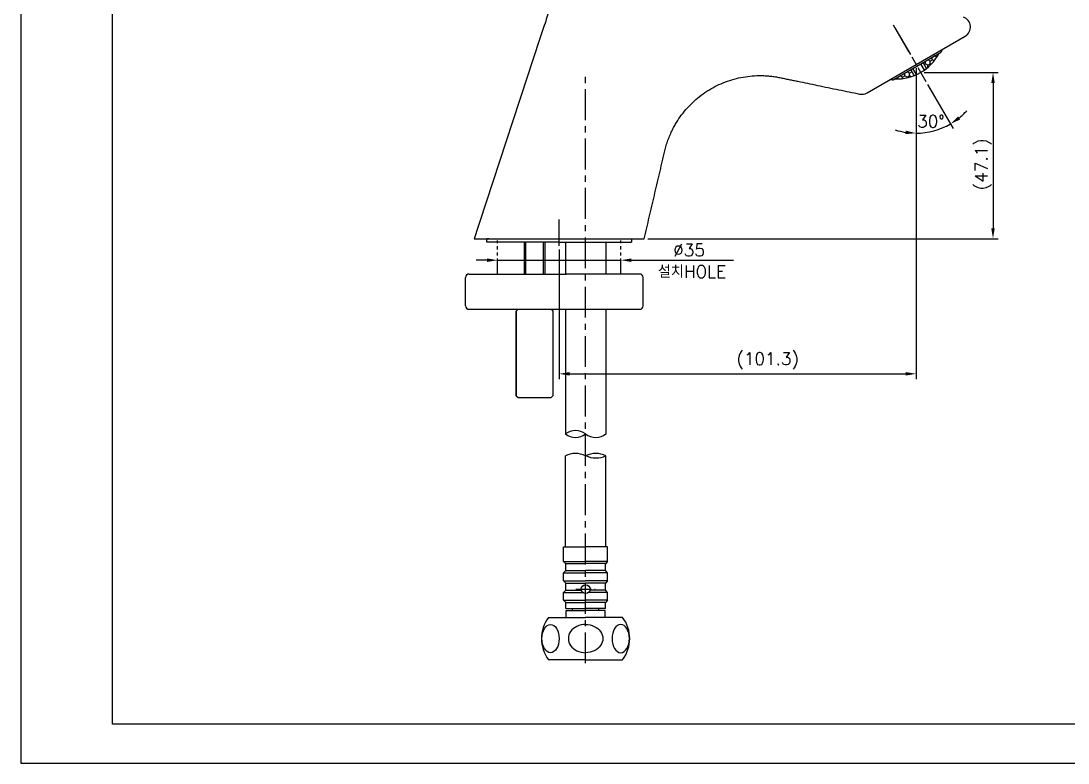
# Model space of a CAD drawing. Extents: x 33214 to 33808, y -33437 to -33017.
# Drawn here: x 33213.5 to 33510.5, y -33437 to -33226.6 of the extents above; entities that cross this region are included whole.
import ezdxf

# ---------------------------------------------------------------- set-up
doc = ezdxf.new("R2010")
doc.units = 0
doc.header["$LTSCALE"] = 7
doc.header["$MEASUREMENT"] = 0
doc.linetypes.add('CENTER', pattern=[2, 1.25, -0.25, 0.25, -0.25])
doc.linetypes.add('PHANTOM', pattern=[2.5, 1.25, -0.25, 0.25, -0.25, 0.25, -0.25])
doc.layers.get('0').update_dxf_attribs({"color": 2, "linetype": 'CONTINUOUS'})
for name, color, linetype in [('08_ALL_FEATURES', 7, 'CONTINUOUS'), ('CENTER', 1, 'CENTER'), ('CL', 1, 'CENTER'), ('D', 2, 'CONTINUOUS'), ('DWG', 7, 'CONTINUOUS'), ('PH', 3, 'PHANTOM'), ('TXT', 4, 'CONTINUOUS')]:
    doc.layers.add(name, color=color, linetype=linetype)
doc.styles.add('GHS', font='romans', dxfattribs={"bigfont": 'ghs'})

msp = doc.modelspace()

# ---------------------------------------------------------------- hatches: boundary and pattern name
at = {"layer": 'D', "ltscale": 0.6}
h = msp.add_hatch(dxfattribs=at)
h.set_pattern_fill('HONEY', color=256, scale=6, angle=30)
h.set_pattern_definition([(30, (29347.5799, -36789.66655), (0.64951905, 1.125), [0.75, -1.5]), (150, (29347.5799, -36789.66655), (-1.299038106, 4e-16), [0.75, -1.5]), (90, (29347.5799, -36789.66655), (-0.64951905, 1.125), [-1.5, 0.75])])
h.paths.add_polyline_path([(33470.42, -33240.1, 0.104208), (33473.96, -33235.79), (33469.44, -33238.4)])
h.paths.add_polyline_path([(33465.89, -33240.45), (33461.37, -33243.06, 0.104208), (33466.87, -33242.15)])

# ---------------------------------------------------------------- linework, layer by layer
at = {"color": 7, "linetype": 'Continuous'}
for p, q in [((33467.42, -33238.99), (33481.33, -33230.96)), ((33453.51, -33247.02), (33467.42, -33238.99)), ((33342.07, -33288.39), (33366.19, -33288.39)), ((33346.19, -33288.39), (33345.69, -33288.39)), ((33345.69, -33289.39), (33345.69, -33288.39)), ((33362.23, -33289.39), (33345.69, -33289.39)), ((33356.23, -33288.39), (33362.23, -33288.39)), ((33356.23, -33289.39), (33356.23, -33298.39)), ((33366.19, -33289.39), (33362.23, -33289.39)), ((33366.19, -33288.39), (33390.31, -33288.39)), ((33366.19, -33289.39), (33386.69, -33289.39)), ((33385.89, -33288.39), (33386.69, -33288.39)), ((33386.69, -33288.39), (33386.69, -33289.39)), ((33339.63, -33307.39), (33339.63, -33299.39)), ((33389.01, -33298.39), (33368.14, -33298.39)), ((33390.01, -33307.39), (33390.01, -33299.39)), ((33340.63, -33308.39), (33366.91, -33308.39)), ((33366.91, -33308.39), (33389.01, -33308.39))]:
    msp.add_line(p, q, dxfattribs=at)
at = {"linetype": 'Continuous'}
msp.add_lwpolyline([(33213.53, -33437.02), (33807.53, -33437.02), (33807.53, -33017.02), (33213.53, -33017.02)], close=True, dxfattribs=at)
at = {"color": 7, "linetype": 'Continuous'}
for centre, radius, start, end in [((33479.83, -33228.37), 3, 300, 70), ((33340.63, -33299.39), 1, 90, 180), ((33389.01, -33299.39), 1, 0, 90), ((33340.63, -33307.39), 1, 180, 270), ((33389.01, -33307.39), 1, 270, 0)]:
    msp.add_arc(centre, radius, start, end, dxfattribs=at)
at = {"color": 0, "linetype": 'Continuous'}
msp.add_arc((33452.01, -33244.43), 3, 258.3406, 299.9999, dxfattribs=at)
for centre, start, end in [((33370.81, -33347.43), 52.08, 127.8063), ((33370.81, -33340.04), 232.1937, 307.92), ((33376.56, -33340.04), 232.1368, 307.8632)]:
    msp.add_arc(centre, 4.68, start, end)
at = {"color": 2, "linetype": 'Continuous'}
for centre, radius, start, end in [((33370.84, -33356.03), 6.77, 65.107, 115.329), ((33376.54, -33356.03), 6.77, 64.671, 114.893), ((33376.59, -33343.75), 6.78, 244.707, 294.8569)]:
    msp.add_arc(centre, radius, start, end, dxfattribs=at)
at = {"color": 0}
msp.add_open_spline([(33356.97, -33175.11), (33357.36, -33176.31), (33358.24, -33179.03), (33359.62, -33183.26), (33360.85, -33187.04), (33361.83, -33190.07), (33362.44, -33191.96), (33362.94, -33193.47), (33363.3, -33194.6), (33363.65, -33195.74), (33364.08, -33197.27), (33364.54, -33199.21), (33364.91, -33201.17), (33365.13, -33202.77), (33365.27, -33203.95), (33365.39, -33205.04), (33365.51, -33206.15), (33365.56, -33207.55), (33365.55, -33209.46), (33365.49, -33211.82), (33365.33, -33214.35), (33365.01, -33216.82), (33364.4, -33219.98), (33363.53, -33223.07), (33362.55, -33226.15), (33361.79, -33228.46), (33361.02, -33230.76), (33360.01, -33233.83), (33358.75, -33237.67), (33357.23, -33242.28), (33355.72, -33246.9), (33353.7, -33253.04), (33351.17, -33260.73), (33348.14, -33269.95), (33345.1, -33279.17), (33343.08, -33285.32), (33342.07, -33288.39)], degree=3, knots=[0.0081071, 0.0081071, 0.0081071, 0.0081071, 0.0400531, 0.0801061, 0.1201589, 0.1401855, 0.1602172, 0.1702207, 0.1802157, 0.1902225, 0.2002588, 0.2202273, 0.2402048, 0.2506379, 0.2608722, 0.2699753, 0.2782976, 0.2890262, 0.3053789, 0.3263752, 0.3483915, 0.3690877, 0.3890349, 0.4294937, 0.4499602, 0.4703482, 0.4906943, 0.5110519, 0.5518072, 0.5925511, 0.6332953, 0.6740408, 0.7555305, 0.8370203, 0.9185102, 1, 1, 1, 1], dxfattribs=at)
at = {"color": 7, "linetype": 'Continuous'}
msp.add_open_spline([(33390.31, -33288.39), (33390.79, -33286.35), (33391.51, -33283.28), (33392.46, -33279.19), (33393.18, -33276.13), (33393.9, -33273.06), (33394.62, -33270), (33395.22, -33267.44), (33395.7, -33265.4), (33396.06, -33263.87), (33396.44, -33262.35), (33396.9, -33260.83), (33397.48, -33259.32), (33398.12, -33257.89), (33398.77, -33256.6), (33399.67, -33255.06), (33400.89, -33253.25), (33402.56, -33251.22), (33405.03, -33248.74), (33408.53, -33246.1), (33412.48, -33244.16), (33415.8, -33243.08), (33418.36, -33242.5), (33420.96, -33242.17), (33423.15, -33242.1), (33424.9, -33242.17), (33426.2, -33242.28), (33427.29, -33242.42), (33428.15, -33242.57), (33428.79, -33242.7), (33429.43, -33242.83), (33430.28, -33243.01), (33431.35, -33243.23), (33432.64, -33243.49), (33434.39, -33243.85), (33436.67, -33244.32), (33439.54, -33244.92), (33442.51, -33245.53), (33446.48, -33246.35), (33449.45, -33246.96), (33451.4, -33247.36)], degree=3, knots=[0, 0, 0, 0, 0.068854, 0.10328, 0.137709, 0.172138, 0.206544, 0.24104, 0.25826, 0.275342, 0.292379, 0.309728, 0.327653, 0.345219, 0.36093, 0.375171, 0.40383, 0.432474, 0.461085, 0.518372, 0.575608, 0.604259, 0.632911, 0.661564, 0.690216, 0.704545, 0.718876, 0.733204, 0.740383, 0.747533, 0.754675, 0.761843, 0.776173, 0.790502, 0.804817, 0.834744, 0.867083, 0.900706, 0.934469, 1, 1, 1, 1], dxfattribs=at)
at = {"layer": '08_ALL_FEATURES', "color": 7, "linetype": 'Continuous'}
msp.add_line((33340.63, -33298.39), (33368.14, -33298.39), dxfattribs=at)
at = {"layer": 'CENTER'}
msp.add_line((33460.92, -33227.74), (33470.17, -33243.76), dxfattribs=at)
at = {"layer": 'CL'}
msp.add_line((33373.69, -33408.74), (33373.69, -33241.29), dxfattribs=at)
at = {"layer": 'CL', "ltscale": 0.5}
msp.add_line((33370.94, -33387.74), (33376.44, -33387.74), dxfattribs=at)
at = {"layer": 'D', "color": 1, "linetype": 'CENTER'}
for p, q in [((33461.42, -33228.6), (33467.92, -33239.86)), ((33366.19, -33290.39), (33366.19, -33282.89))]:
    msp.add_line(p, q, dxfattribs=at)
at = {"layer": 'D', "linetype": 'Continuous'}
msp.add_line((33481.65, -33230.75), (33482.21, -33230.18), dxfattribs=at)
at = {"layer": 'D'}
for p, q in [((33467.42, -33239.99), (33467.42, -33328.17)), ((33469.73, -33241.26), (33490.74, -33241.26)), ((33470.67, -33244.62), (33477.9, -33257.15)), ((33489.24, -33244.26), (33489.24, -33285.39)), ((33356.73, -33298.39), (33356.73, -33289.39)), ((33361.73, -33298.39), (33361.73, -33289.39)), ((33391.31, -33288.39), (33490.74, -33288.39)), ((33366.19, -33291.39), (33366.19, -33328.17)), ((33345.69, -33294.47), (33342.69, -33294.47)), ((33348.69, -33294.47), (33383.69, -33294.47)), ((33386.69, -33294.47), (33415.65, -33294.47)), ((33369.19, -33326.67), (33464.42, -33326.67))]:
    msp.add_line(p, q, dxfattribs=at)
for start, end in [(308.8403, 317.6805), (252.3198, 261.1599), (270, 300.0002)]:
    msp.add_arc((33467.42, -33238.99), 19.46, start, end, dxfattribs=at)
for points in [[(33488.74, -33244.26), (33489.74, -33244.26), (33489.24, -33241.26)], [(33479.91, -33254.57), (33479.34, -33253.74), (33477.15, -33255.85)], [(33464.46, -33257.73), (33464.39, -33258.72), (33467.42, -33258.46)], [(33488.74, -33285.39), (33489.74, -33285.39), (33489.24, -33288.39)], [(33345.69, -33293.97), (33345.69, -33294.97), (33348.69, -33294.47)], [(33386.69, -33293.97), (33386.69, -33294.97), (33383.69, -33294.47)], [(33369.19, -33326.17), (33369.19, -33327.17), (33366.19, -33326.67)], [(33464.42, -33326.17), (33464.42, -33327.17), (33467.42, -33326.67)]]:
    msp.add_solid(points, dxfattribs=at)
at = {"layer": 'DWG'}
for p, q in [((33460.94, -33243.31), (33474.39, -33235.54)), ((33474.58, -33235.36), (33474.94, -33234.73)), ((33467.57, -33241.86), (33466.54, -33240.08)), ((33469.82, -33240.56), (33468.79, -33238.78)), ((33470.42, -33240.1), (33469.44, -33238.4)), ((33466.87, -33242.15), (33465.89, -33240.45)), ((33460.69, -33243.38), (33459.96, -33243.38)), ((33362.23, -33298.39), (33362.23, -33289.39)), ((33367.94, -33289.39), (33367.94, -33298.39)), ((33379.44, -33289.39), (33379.44, -33298.39)), ((33367.94, -33308.39), (33367.94, -33343.74)), ((33379.44, -33308.39), (33379.44, -33343.74)), ((33354.03, -33332.89), (33354.03, -33308.89)), ((33354.53, -33333.39), (33363.93, -33333.39)), ((33367.94, -33375.74), (33367.94, -33349.9)), ((33379.44, -33375.74), (33379.44, -33349.9)), ((33367.44, -33379.86), (33367.44, -33375.74)), ((33367.44, -33375.74), (33373.69, -33375.74)), ((33379.94, -33375.74), (33373.69, -33375.74)), ((33379.94, -33379.86), (33379.94, -33375.74)), ((33367.44, -33379.86), (33368.09, -33380.51)), ((33367.44, -33379.86), (33373.69, -33379.86)), ((33367.44, -33383.13), (33368.09, -33382.48)), ((33368.07, -33380.49), (33373.69, -33380.49)), ((33368.09, -33382.48), (33368.09, -33380.51)), ((33368.09, -33382.47), (33373.69, -33382.47)), ((33379.94, -33379.86), (33373.69, -33379.86)), ((33379.3, -33380.49), (33373.69, -33380.49)), ((33379.29, -33382.47), (33373.69, -33382.47)), ((33379.94, -33379.86), (33379.29, -33380.51)), ((33379.29, -33382.48), (33379.29, -33380.51)), ((33379.94, -33383.13), (33379.29, -33382.48)), ((33367.44, -33385.36), (33367.44, -33383.13)), ((33367.44, -33383.13), (33373.69, -33383.13)), ((33367.44, -33385.36), (33368.09, -33386.01)), ((33367.44, -33385.36), (33373.69, -33385.36)), ((33379.94, -33383.13), (33373.69, -33383.13)), ((33379.94, -33385.36), (33373.69, -33385.36)), ((33379.94, -33385.36), (33379.29, -33386.01)), ((33379.94, -33385.36), (33379.94, -33383.13)), ((33367.44, -33388.63), (33368.09, -33387.98)), ((33367.44, -33390.86), (33367.44, -33388.63)), ((33367.44, -33388.63), (33372.8, -33388.63)), ((33368.09, -33387.98), (33368.09, -33386.01)), ((33368.09, -33386.01), (33373.69, -33386.01)), ((33368.09, -33387.98), (33372.46, -33387.98)), ((33379.29, -33386.01), (33373.69, -33386.01)), ((33379.94, -33388.63), (33374.57, -33388.63)), ((33379.29, -33387.98), (33374.92, -33387.98)), ((33379.29, -33387.98), (33379.29, -33386.01)), ((33379.94, -33388.63), (33379.29, -33387.98)), ((33379.94, -33390.86), (33379.94, -33388.63)), ((33367.44, -33390.86), (33368.09, -33391.51)), ((33367.44, -33390.86), (33373.69, -33390.86)), ((33368.09, -33393.24), (33368.09, -33391.51)), ((33368.09, -33391.51), (33373.69, -33391.51)), ((33379.94, -33390.86), (33373.69, -33390.86)), ((33379.29, -33391.51), (33373.69, -33391.51)), ((33379.94, -33390.86), (33379.29, -33391.51)), ((33379.29, -33393.24), (33379.29, -33391.51)), ((33368.09, -33393.24), (33373.69, -33393.24)), ((33368.19, -33395.74), (33368.19, -33393.74)), ((33368.19, -33393.74), (33373.69, -33393.74)), ((33369.94, -33393.74), (33369.94, -33393.24)), ((33379.29, -33393.24), (33373.69, -33393.24)), ((33379.19, -33393.74), (33373.69, -33393.74)), ((33377.44, -33393.74), (33377.44, -33393.24)), ((33379.19, -33395.74), (33379.19, -33393.74)), ((33363.19, -33395.74), (33373.69, -33395.74)), ((33384.19, -33395.74), (33373.69, -33395.74)), ((33373.69, -33407.74), (33363.19, -33407.74)), ((33373.69, -33407.74), (33384.19, -33407.74))]:
    msp.add_line(p, q, dxfattribs=at)
at = {"layer": 'DWG', "color": 7, "linetype": 'Continuous'}
for p, q in [((33354.53, -33308.39), (33354.03, -33308.89)), ((33363.93, -33308.39), (33364.43, -33308.89)), ((33354.03, -33308.89), (33354.03, -33332.89)), ((33364.43, -33308.89), (33364.43, -33332.89)), ((33354.03, -33332.89), (33354.53, -33333.39)), ((33364.43, -33332.89), (33363.93, -33333.39))]:
    msp.add_line(p, q, dxfattribs=at)
at = {"layer": 'DWG', "ltscale": 0.6}
msp.add_line((33356.57, -33333.39), (33361.89, -33333.39), dxfattribs=at)
at = {"layer": 'DWG'}
msp.add_circle((33373.69, -33387.74), 1.25, dxfattribs=at)
for centre, radius, start, end in [((33461.96, -33229.55), 13.52, 300, 332.5149), ((33474.14, -33235.11), 0.5, 300, 330), ((33474.51, -33234.48), 0.5, 330, 342.9413), ((33461.96, -33229.55), 13.52, 267.4851, 300), ((33459.96, -33242.88), 0.5, 257.0587, 270), ((33460.69, -33242.88), 0.5, 270, 300), ((33371.19, -33401.74), 10, 143.1301, 216.8699), ((33376.19, -33401.74), 10, 323.1301, 36.8699)]:
    msp.add_arc(centre, radius, start, end, dxfattribs=at)
msp.add_ellipse((33363.73, -33401.74), major_axis=(0, 4), ratio=0.612372, dxfattribs=at)
msp.add_ellipse((33373.69, -33401.74), major_axis=(4.9, 0), ratio=0.816497, start_param=1.570796, end_param=4.712389, dxfattribs=at)
at = {"layer": 'DWG', "extrusion": (0, 0, -1)}
msp.add_ellipse((33373.69, -33401.74), major_axis=(-4.9, 0), ratio=0.816497, start_param=1.570796, end_param=4.712389, dxfattribs=at)
msp.add_ellipse((33383.65, -33401.74), major_axis=(0, 4), ratio=0.612372, dxfattribs=at)
at = {"layer": 'PH', "ltscale": 0.5}
for p, q in [((33348.69, -33298.39), (33348.69, -33288.89)), ((33383.69, -33298.39), (33383.69, -33288.89))]:
    msp.add_line(p, q, dxfattribs=at)
at = {"layer": 'TXT', "color": 4}
msp.add_line((33239.53, -33426.02), (33239.53, -33036.02), dxfattribs=at)
at = {"layer": 'TXT', "color": 4, "linetype": 'Continuous'}
msp.add_line((33793.53, -33426.02), (33239.53, -33426.02), dxfattribs=at)

# ---------------------------------------------------------------- texts
at = {"layer": 'D', "char_height": 3.5, "attachment_point": 5, "style": 'GHS'}
for s, insert in [('\\A1;30%%d', (33471.65, -33255.11)), ('%%C35', (33403.02, -33291.61)), ('\\A1;설치HOLE', (33403.87, -33297.7)), ('\\A1;(101.3)', (33425.33, -33323))]:
    msp.add_mtext(s, dxfattribs=dict(at, insert=insert))
at = {"layer": 'D', "insert": (33486.49, -33267.26), "char_height": 3.5, "attachment_point": 5, "rotation": 90, "style": 'GHS'}
msp.add_mtext('\\A1;(47.1)', dxfattribs=at)

doc.saveas('drawing.dxf')
